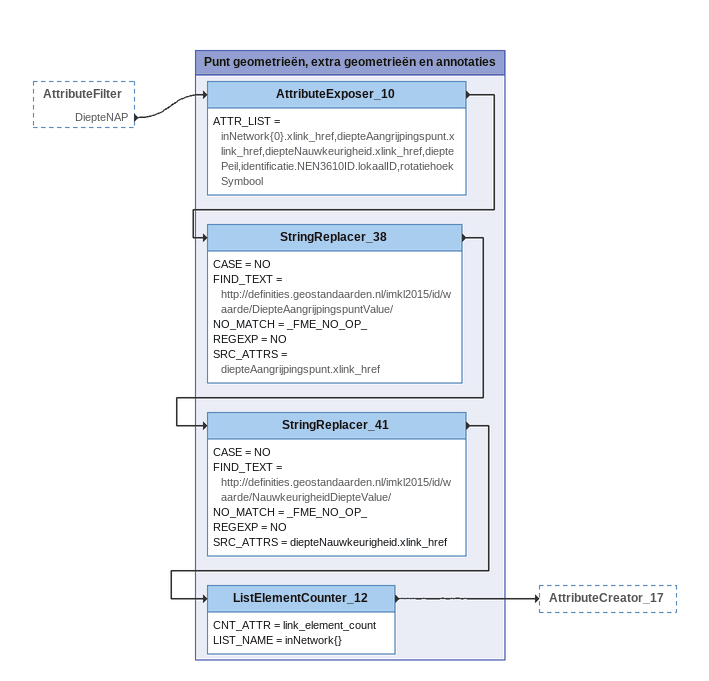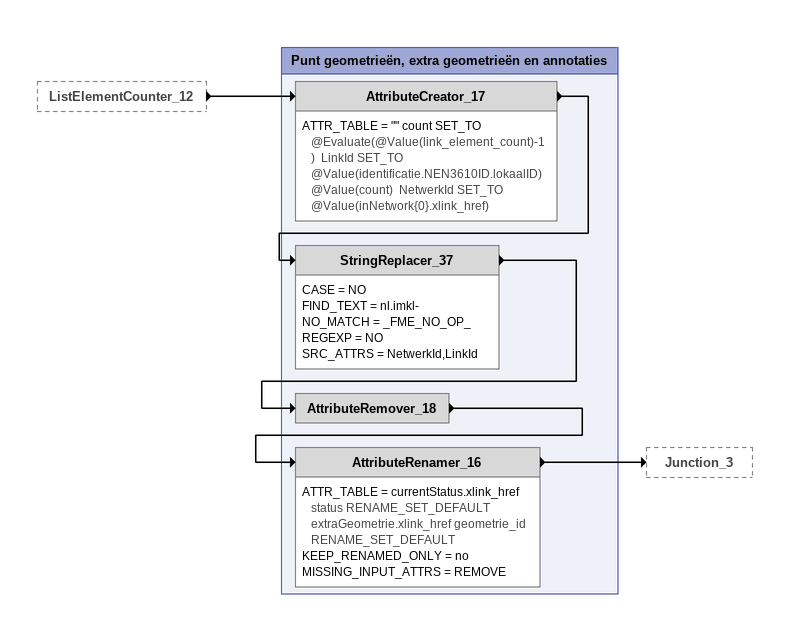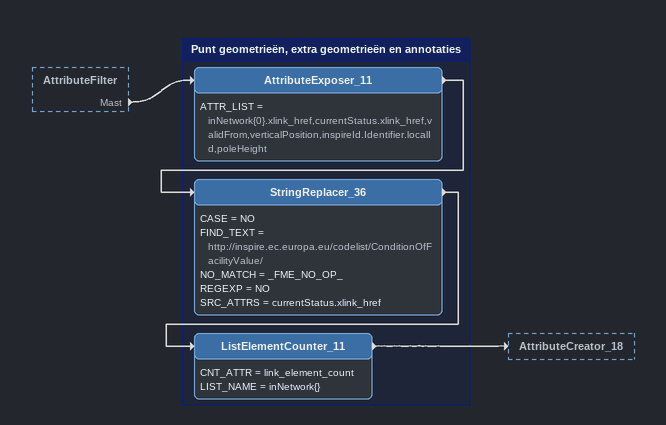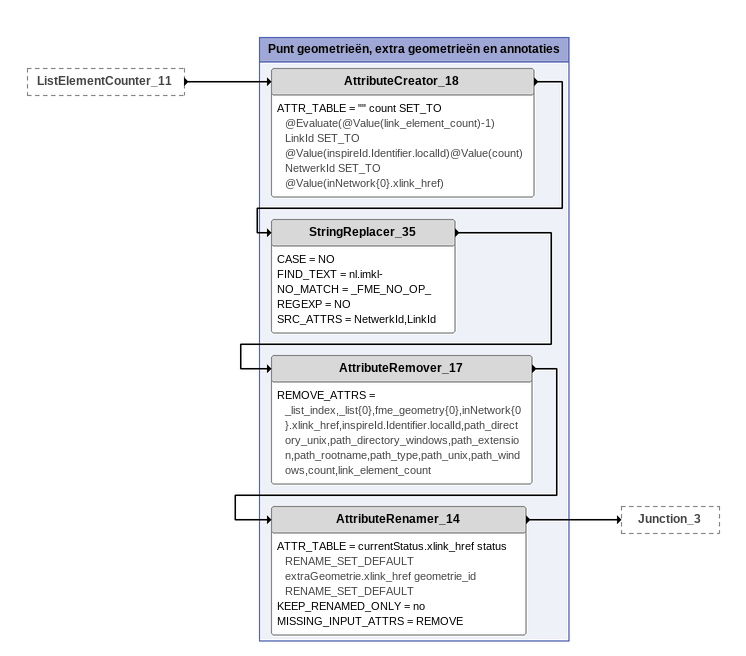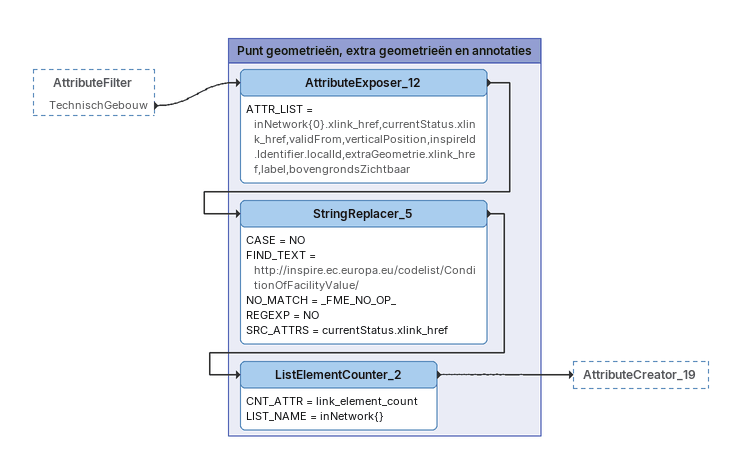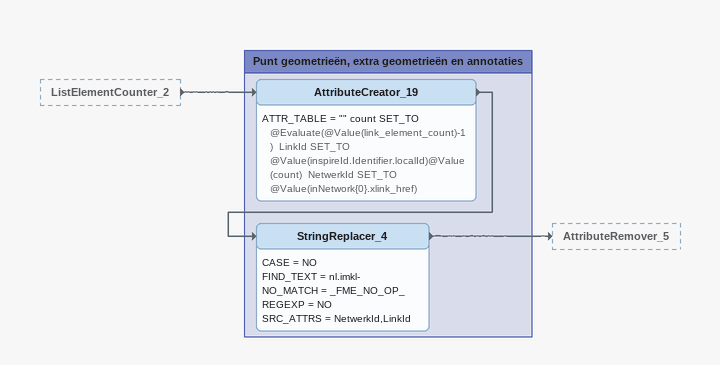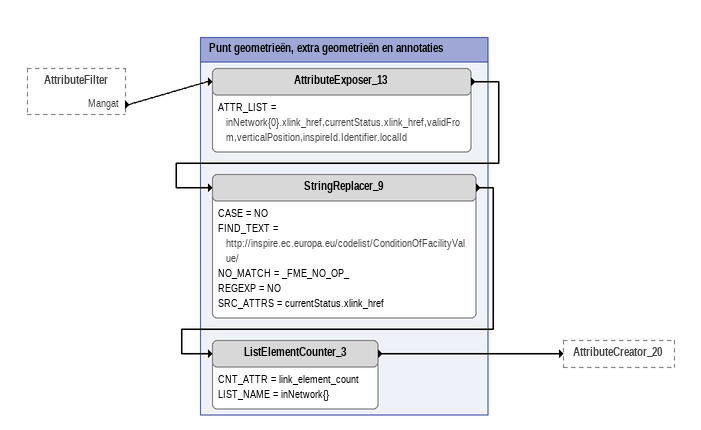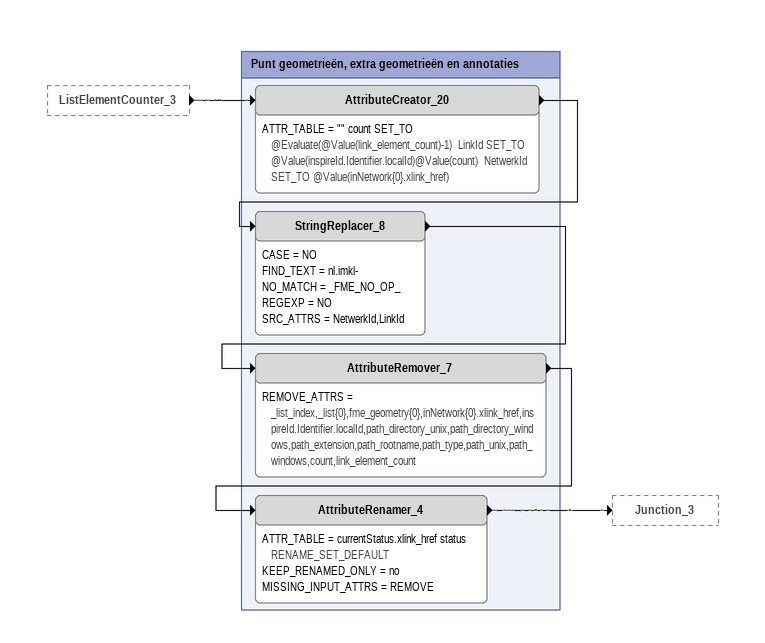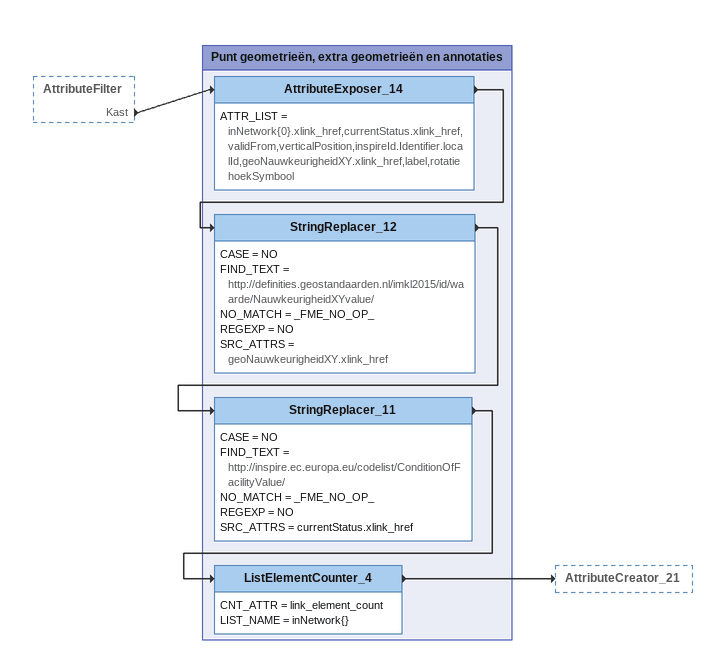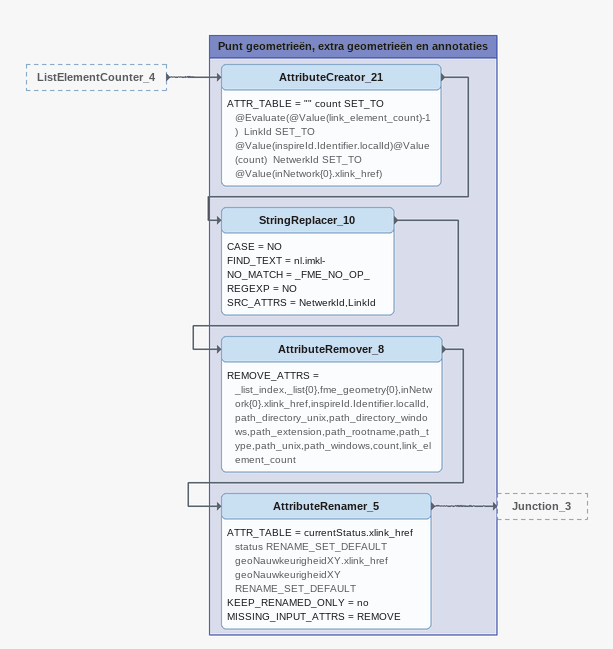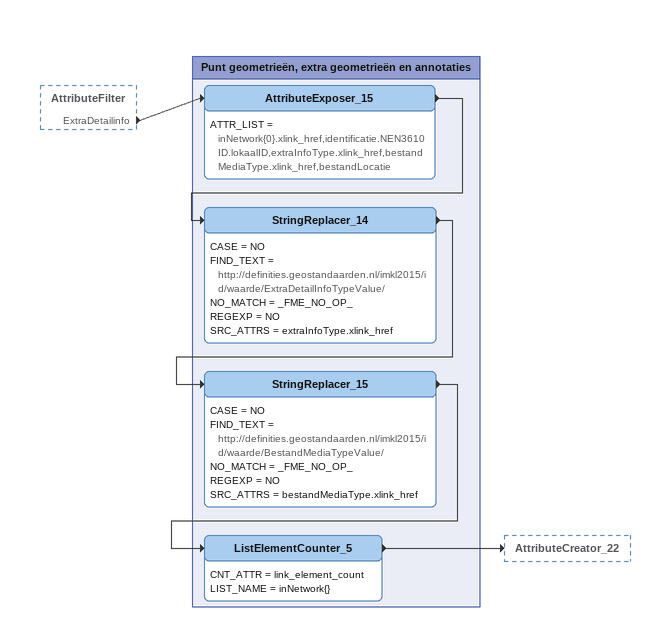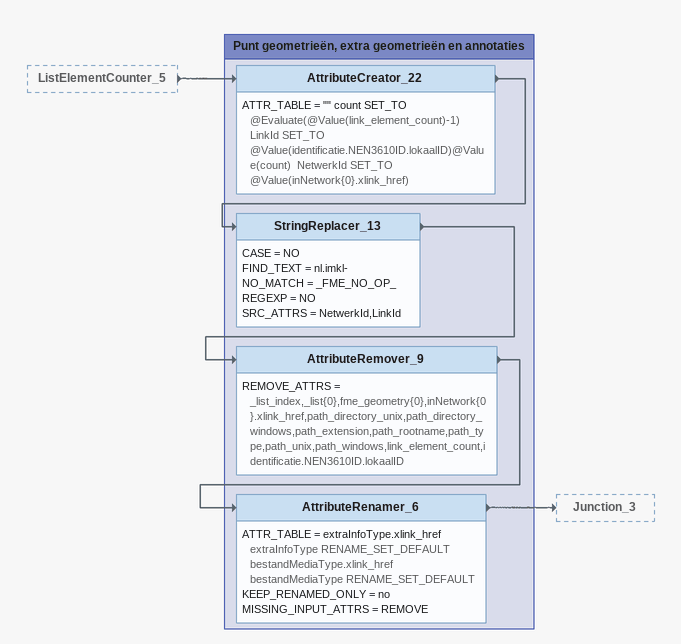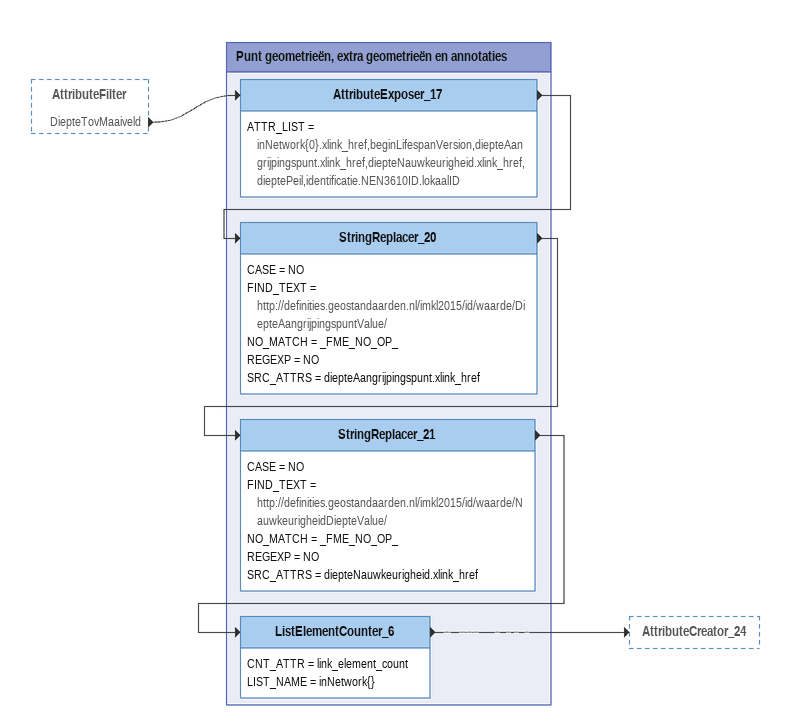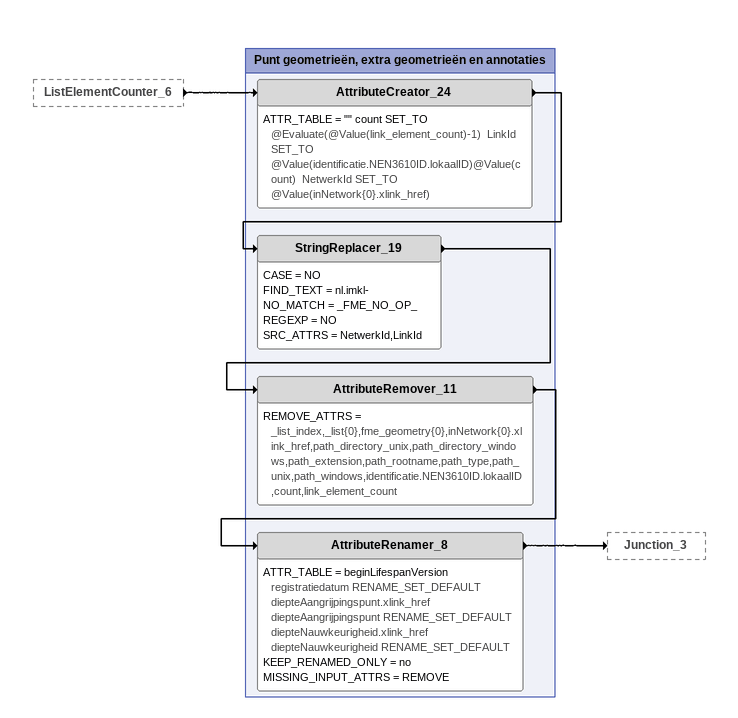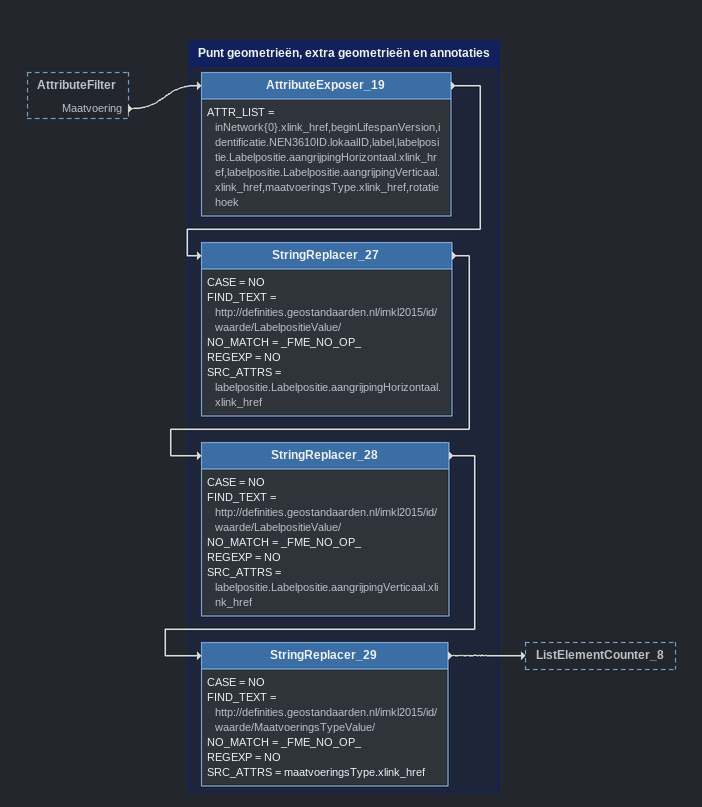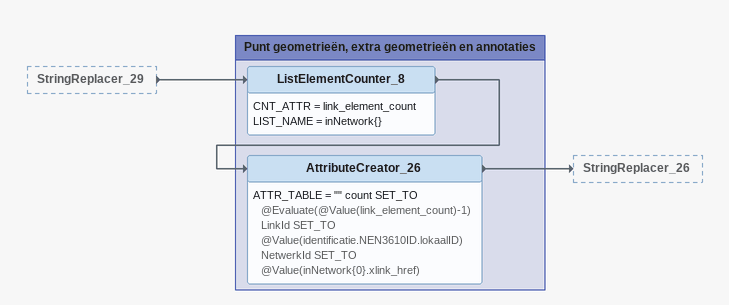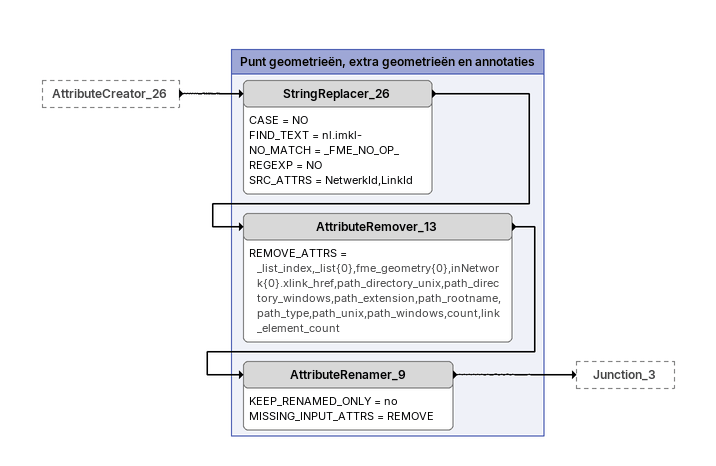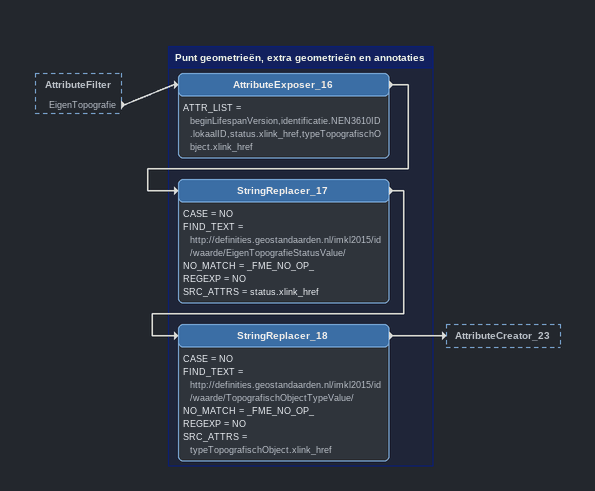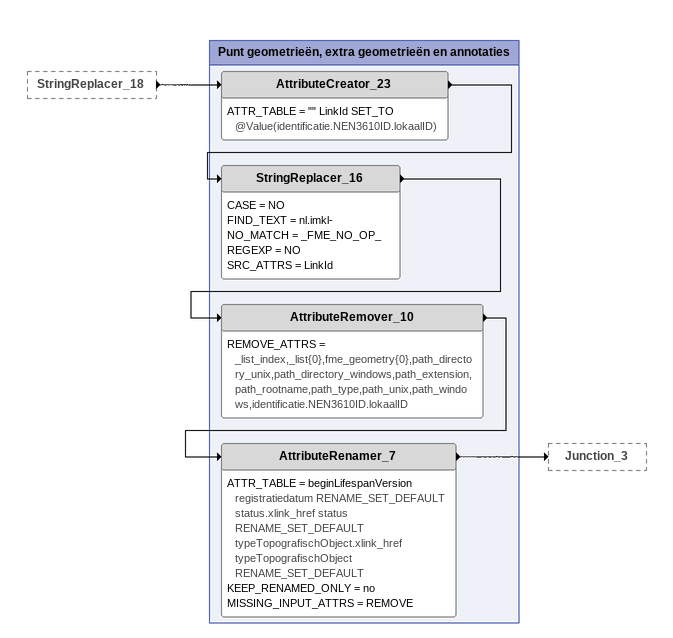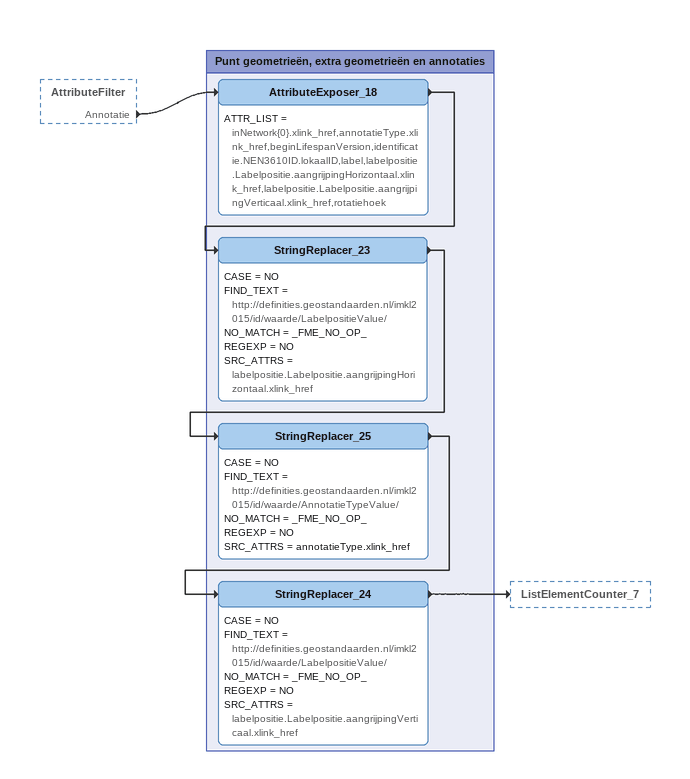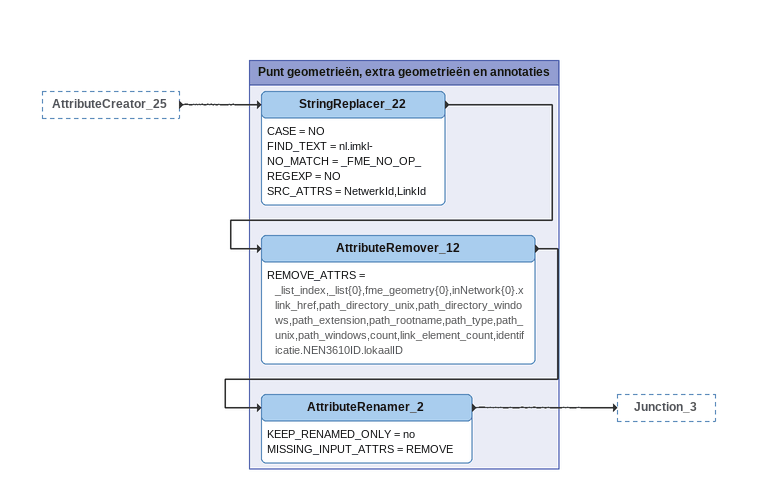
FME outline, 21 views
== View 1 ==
AttributeFilter [outside]
    DiepteNAP -> AttributeExposer_10

Bookmark: Punt geometrieën, extra geometrieën en annotaties
AttributeExposer_10
    ATTR_LIST = inNetwork{0}.xlink_href,diepteAangrijpingspunt.xlink_href,diepteNauwkeurigheid.xlink_href,dieptePeil,identificatie.NEN3610ID.lokaalID,rotatiehoekSymbool
    -> StringReplacer_38
StringReplacer_38
    CASE = NO
    FIND_TEXT = http://definities.geostandaarden.nl/imkl2015/id/waarde/DiepteAangrijpingspuntValue/
    NO_MATCH = _FME_NO_OP_
    REGEXP = NO
    SRC_ATTRS = diepteAangrijpingspunt.xlink_href
    -> StringReplacer_41
StringReplacer_41
    CASE = NO
    FIND_TEXT = http://definities.geostandaarden.nl/imkl2015/id/waarde/NauwkeurigheidDiepteValue/
    NO_MATCH = _FME_NO_OP_
    REGEXP = NO
    SRC_ATTRS = diepteNauwkeurigheid.xlink_href
    -> ListElementCounter_12
ListElementCounter_12
    CNT_ATTR = link_element_count
    LIST_NAME = inNetwork{}
    -> AttributeCreator_17

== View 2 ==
ListElementCounter_12 [outside]
    -> AttributeCreator_17

Bookmark: Punt geometrieën, extra geometrieën en annotaties
AttributeCreator_17
    ATTR_TABLE = "" count SET_TO @Evaluate(@Value(link_element_count)-1)  LinkId SET_TO @Value(identificatie.NEN3610ID.lokaalID)@Value(count)  NetwerkId SET_TO @Value(inNetwork{0}.xlink_href)
    -> StringReplacer_37
StringReplacer_37
    CASE = NO
    FIND_TEXT = nl.imkl-
    NO_MATCH = _FME_NO_OP_
    REGEXP = NO
    SRC_ATTRS = NetwerkId,LinkId
    -> AttributeRemover_18
AttributeRemover_18
    -> AttributeRenamer_16
AttributeRenamer_16
    ATTR_TABLE = currentStatus.xlink_href status RENAME_SET_DEFAULT  extraGeometrie.xlink_href geometrie_id RENAME_SET_DEFAULT
    KEEP_RENAMED_ONLY = no
    MISSING_INPUT_ATTRS = REMOVE
    -> Junction_3

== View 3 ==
AttributeFilter [outside]
    Mast -> AttributeExposer_11

Bookmark: Punt geometrieën, extra geometrieën en annotaties
AttributeExposer_11
    ATTR_LIST = inNetwork{0}.xlink_href,currentStatus.xlink_href,validFrom,verticalPosition,inspireId.Identifier.localId,poleHeight
    -> StringReplacer_36
StringReplacer_36
    CASE = NO
    FIND_TEXT = http://inspire.ec.europa.eu/codelist/ConditionOfFacilityValue/
    NO_MATCH = _FME_NO_OP_
    REGEXP = NO
    SRC_ATTRS = currentStatus.xlink_href
    -> ListElementCounter_11
ListElementCounter_11
    CNT_ATTR = link_element_count
    LIST_NAME = inNetwork{}
    -> AttributeCreator_18

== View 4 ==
ListElementCounter_11 [outside]
    -> AttributeCreator_18

Bookmark: Punt geometrieën, extra geometrieën en annotaties
AttributeCreator_18
    ATTR_TABLE = "" count SET_TO @Evaluate(@Value(link_element_count)-1)  LinkId SET_TO @Value(inspireId.Identifier.localId)@Value(count)  NetwerkId SET_TO @Value(inNetwork{0}.xlink_href)
    -> StringReplacer_35
StringReplacer_35
    CASE = NO
    FIND_TEXT = nl.imkl-
    NO_MATCH = _FME_NO_OP_
    REGEXP = NO
    SRC_ATTRS = NetwerkId,LinkId
    -> AttributeRemover_17
AttributeRemover_17
    REMOVE_ATTRS = _list_index,_list{0},fme_geometry{0},inNetwork{0}.xlink_href,inspireId.Identifier.localId,path_directory_unix,path_directory_windows,path_extension,path_rootname,path_type,path_unix,path_windows,count,link_element_count
    -> AttributeRenamer_14
AttributeRenamer_14
    ATTR_TABLE = currentStatus.xlink_href status RENAME_SET_DEFAULT  extraGeometrie.xlink_href geometrie_id RENAME_SET_DEFAULT
    KEEP_RENAMED_ONLY = no
    MISSING_INPUT_ATTRS = REMOVE
    -> Junction_3

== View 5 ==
AttributeFilter [outside]
    TechnischGebouw -> AttributeExposer_12

Bookmark: Punt geometrieën, extra geometrieën en annotaties
AttributeExposer_12
    ATTR_LIST = inNetwork{0}.xlink_href,currentStatus.xlink_href,validFrom,verticalPosition,inspireId.Identifier.localId,extraGeometrie.xlink_href,label,bovengrondsZichtbaar
    -> StringReplacer_5
StringReplacer_5
    CASE = NO
    FIND_TEXT = http://inspire.ec.europa.eu/codelist/ConditionOfFacilityValue/
    NO_MATCH = _FME_NO_OP_
    REGEXP = NO
    SRC_ATTRS = currentStatus.xlink_href
    -> ListElementCounter_2
ListElementCounter_2
    CNT_ATTR = link_element_count
    LIST_NAME = inNetwork{}
    -> AttributeCreator_19

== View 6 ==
ListElementCounter_2 [outside]
    -> AttributeCreator_19

Bookmark: Punt geometrieën, extra geometrieën en annotaties
AttributeCreator_19
    ATTR_TABLE = "" count SET_TO @Evaluate(@Value(link_element_count)-1)  LinkId SET_TO @Value(inspireId.Identifier.localId)@Value(count)  NetwerkId SET_TO @Value(inNetwork{0}.xlink_href)
    -> StringReplacer_4
StringReplacer_4
    CASE = NO
    FIND_TEXT = nl.imkl-
    NO_MATCH = _FME_NO_OP_
    REGEXP = NO
    SRC_ATTRS = NetwerkId,LinkId
    -> AttributeRemover_5

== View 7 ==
AttributeFilter [outside]
    Mangat -> AttributeExposer_13

Bookmark: Punt geometrieën, extra geometrieën en annotaties
AttributeExposer_13
    ATTR_LIST = inNetwork{0}.xlink_href,currentStatus.xlink_href,validFrom,verticalPosition,inspireId.Identifier.localId
    -> StringReplacer_9
StringReplacer_9
    CASE = NO
    FIND_TEXT = http://inspire.ec.europa.eu/codelist/ConditionOfFacilityValue/
    NO_MATCH = _FME_NO_OP_
    REGEXP = NO
    SRC_ATTRS = currentStatus.xlink_href
    -> ListElementCounter_3
ListElementCounter_3
    CNT_ATTR = link_element_count
    LIST_NAME = inNetwork{}
    -> AttributeCreator_20

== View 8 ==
ListElementCounter_3 [outside]
    -> AttributeCreator_20

Bookmark: Punt geometrieën, extra geometrieën en annotaties
AttributeCreator_20
    ATTR_TABLE = "" count SET_TO @Evaluate(@Value(link_element_count)-1)  LinkId SET_TO @Value(inspireId.Identifier.localId)@Value(count)  NetwerkId SET_TO @Value(inNetwork{0}.xlink_href)
    -> StringReplacer_8
StringReplacer_8
    CASE = NO
    FIND_TEXT = nl.imkl-
    NO_MATCH = _FME_NO_OP_
    REGEXP = NO
    SRC_ATTRS = NetwerkId,LinkId
    -> AttributeRemover_7
AttributeRemover_7
    REMOVE_ATTRS = _list_index,_list{0},fme_geometry{0},inNetwork{0}.xlink_href,inspireId.Identifier.localId,path_directory_unix,path_directory_windows,path_extension,path_rootname,path_type,path_unix,path_windows,count,link_element_count
    -> AttributeRenamer_4
AttributeRenamer_4
    ATTR_TABLE = currentStatus.xlink_href status RENAME_SET_DEFAULT
    KEEP_RENAMED_ONLY = no
    MISSING_INPUT_ATTRS = REMOVE
    -> Junction_3

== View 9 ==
AttributeFilter [outside]
    Kast -> AttributeExposer_14

Bookmark: Punt geometrieën, extra geometrieën en annotaties
AttributeExposer_14
    ATTR_LIST = inNetwork{0}.xlink_href,currentStatus.xlink_href,validFrom,verticalPosition,inspireId.Identifier.localId,geoNauwkeurigheidXY.xlink_href,label,rotatiehoekSymbool
    -> StringReplacer_12
StringReplacer_12
    CASE = NO
    FIND_TEXT = http://definities.geostandaarden.nl/imkl2015/id/waarde/NauwkeurigheidXYvalue/
    NO_MATCH = _FME_NO_OP_
    REGEXP = NO
    SRC_ATTRS = geoNauwkeurigheidXY.xlink_href
    -> StringReplacer_11
StringReplacer_11
    CASE = NO
    FIND_TEXT = http://inspire.ec.europa.eu/codelist/ConditionOfFacilityValue/
    NO_MATCH = _FME_NO_OP_
    REGEXP = NO
    SRC_ATTRS = currentStatus.xlink_href
    -> ListElementCounter_4
ListElementCounter_4
    CNT_ATTR = link_element_count
    LIST_NAME = inNetwork{}
    -> AttributeCreator_21

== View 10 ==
ListElementCounter_4 [outside]
    -> AttributeCreator_21

Bookmark: Punt geometrieën, extra geometrieën en annotaties
AttributeCreator_21
    ATTR_TABLE = "" count SET_TO @Evaluate(@Value(link_element_count)-1)  LinkId SET_TO @Value(inspireId.Identifier.localId)@Value(count)  NetwerkId SET_TO @Value(inNetwork{0}.xlink_href)
    -> StringReplacer_10
StringReplacer_10
    CASE = NO
    FIND_TEXT = nl.imkl-
    NO_MATCH = _FME_NO_OP_
    REGEXP = NO
    SRC_ATTRS = NetwerkId,LinkId
    -> AttributeRemover_8
AttributeRemover_8
    REMOVE_ATTRS = _list_index,_list{0},fme_geometry{0},inNetwork{0}.xlink_href,inspireId.Identifier.localId,path_directory_unix,path_directory_windows,path_extension,path_rootname,path_type,path_unix,path_windows,count,link_element_count
    -> AttributeRenamer_5
AttributeRenamer_5
    ATTR_TABLE = currentStatus.xlink_href status RENAME_SET_DEFAULT  geoNauwkeurigheidXY.xlink_href geoNauwkeurigheidXY RENAME_SET_DEFAULT
    KEEP_RENAMED_ONLY = no
    MISSING_INPUT_ATTRS = REMOVE
    -> Junction_3

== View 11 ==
AttributeFilter [outside]
    ExtraDetailinfo -> AttributeExposer_15

Bookmark: Punt geometrieën, extra geometrieën en annotaties
AttributeExposer_15
    ATTR_LIST = inNetwork{0}.xlink_href,identificatie.NEN3610ID.lokaalID,extraInfoType.xlink_href,bestandMediaType.xlink_href,bestandLocatie
    -> StringReplacer_14
StringReplacer_14
    CASE = NO
    FIND_TEXT = http://definities.geostandaarden.nl/imkl2015/id/waarde/ExtraDetailInfoTypeValue/
    NO_MATCH = _FME_NO_OP_
    REGEXP = NO
    SRC_ATTRS = extraInfoType.xlink_href
    -> StringReplacer_15
StringReplacer_15
    CASE = NO
    FIND_TEXT = http://definities.geostandaarden.nl/imkl2015/id/waarde/BestandMediaTypeValue/
    NO_MATCH = _FME_NO_OP_
    REGEXP = NO
    SRC_ATTRS = bestandMediaType.xlink_href
    -> ListElementCounter_5
ListElementCounter_5
    CNT_ATTR = link_element_count
    LIST_NAME = inNetwork{}
    -> AttributeCreator_22

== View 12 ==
ListElementCounter_5 [outside]
    -> AttributeCreator_22

Bookmark: Punt geometrieën, extra geometrieën en annotaties
AttributeCreator_22
    ATTR_TABLE = "" count SET_TO @Evaluate(@Value(link_element_count)-1)  LinkId SET_TO @Value(identificatie.NEN3610ID.lokaalID)@Value(count)  NetwerkId SET_TO @Value(inNetwork{0}.xlink_href)
    -> StringReplacer_13
StringReplacer_13
    CASE = NO
    FIND_TEXT = nl.imkl-
    NO_MATCH = _FME_NO_OP_
    REGEXP = NO
    SRC_ATTRS = NetwerkId,LinkId
    -> AttributeRemover_9
AttributeRemover_9
    REMOVE_ATTRS = _list_index,_list{0},fme_geometry{0},inNetwork{0}.xlink_href,path_directory_unix,path_directory_windows,path_extension,path_rootname,path_type,path_unix,path_windows,link_element_count,identificatie.NEN3610ID.lokaalID
    -> AttributeRenamer_6
AttributeRenamer_6
    ATTR_TABLE = extraInfoType.xlink_href extraInfoType RENAME_SET_DEFAULT  bestandMediaType.xlink_href bestandMediaType RENAME_SET_DEFAULT
    KEEP_RENAMED_ONLY = no
    MISSING_INPUT_ATTRS = REMOVE
    -> Junction_3

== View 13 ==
AttributeFilter [outside]
    DiepteTovMaaiveld -> AttributeExposer_17

Bookmark: Punt geometrieën, extra geometrieën en annotaties
AttributeExposer_17
    ATTR_LIST = inNetwork{0}.xlink_href,beginLifespanVersion,diepteAangrijpingspunt.xlink_href,diepteNauwkeurigheid.xlink_href,dieptePeil,identificatie.NEN3610ID.lokaalID
    -> StringReplacer_20
StringReplacer_20
    CASE = NO
    FIND_TEXT = http://definities.geostandaarden.nl/imkl2015/id/waarde/DiepteAangrijpingspuntValue/
    NO_MATCH = _FME_NO_OP_
    REGEXP = NO
    SRC_ATTRS = diepteAangrijpingspunt.xlink_href
    -> StringReplacer_21
StringReplacer_21
    CASE = NO
    FIND_TEXT = http://definities.geostandaarden.nl/imkl2015/id/waarde/NauwkeurigheidDiepteValue/
    NO_MATCH = _FME_NO_OP_
    REGEXP = NO
    SRC_ATTRS = diepteNauwkeurigheid.xlink_href
    -> ListElementCounter_6
ListElementCounter_6
    CNT_ATTR = link_element_count
    LIST_NAME = inNetwork{}
    -> AttributeCreator_24

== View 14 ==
ListElementCounter_6 [outside]
    -> AttributeCreator_24

Bookmark: Punt geometrieën, extra geometrieën en annotaties
AttributeCreator_24
    ATTR_TABLE = "" count SET_TO @Evaluate(@Value(link_element_count)-1)  LinkId SET_TO @Value(identificatie.NEN3610ID.lokaalID)@Value(count)  NetwerkId SET_TO @Value(inNetwork{0}.xlink_href)
    -> StringReplacer_19
StringReplacer_19
    CASE = NO
    FIND_TEXT = nl.imkl-
    NO_MATCH = _FME_NO_OP_
    REGEXP = NO
    SRC_ATTRS = NetwerkId,LinkId
    -> AttributeRemover_11
AttributeRemover_11
    REMOVE_ATTRS = _list_index,_list{0},fme_geometry{0},inNetwork{0}.xlink_href,path_directory_unix,path_directory_windows,path_extension,path_rootname,path_type,path_unix,path_windows,identificatie.NEN3610ID.lokaalID,count,link_element_count
    -> AttributeRenamer_8
AttributeRenamer_8
    ATTR_TABLE = beginLifespanVersion registratiedatum RENAME_SET_DEFAULT  diepteAangrijpingspunt.xlink_href diepteAangrijpingspunt RENAME_SET_DEFAULT  diepteNauwkeurigheid.xlink_href diepteNauwkeurigheid RENAME_SET_DEFAULT
    KEEP_RENAMED_ONLY = no
    MISSING_INPUT_ATTRS = REMOVE
    -> Junction_3

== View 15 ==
AttributeFilter [outside]
    Maatvoering -> AttributeExposer_19

Bookmark: Punt geometrieën, extra geometrieën en annotaties
AttributeExposer_19
    ATTR_LIST = inNetwork{0}.xlink_href,beginLifespanVersion,identificatie.NEN3610ID.lokaalID,label,labelpositie.Labelpositie.aangrijpingHorizontaal.xlink_href,labelpositie.Labelpositie.aangrijpingVerticaal.xlink_href,maatvoeringsType.xlink_href,rotatiehoek
    -> StringReplacer_27
StringReplacer_27
    CASE = NO
    FIND_TEXT = http://definities.geostandaarden.nl/imkl2015/id/waarde/LabelpositieValue/
    NO_MATCH = _FME_NO_OP_
    REGEXP = NO
    SRC_ATTRS = labelpositie.Labelpositie.aangrijpingHorizontaal.xlink_href
    -> StringReplacer_28
StringReplacer_28
    CASE = NO
    FIND_TEXT = http://definities.geostandaarden.nl/imkl2015/id/waarde/LabelpositieValue/
    NO_MATCH = _FME_NO_OP_
    REGEXP = NO
    SRC_ATTRS = labelpositie.Labelpositie.aangrijpingVerticaal.xlink_href
    -> StringReplacer_29
StringReplacer_29
    CASE = NO
    FIND_TEXT = http://definities.geostandaarden.nl/imkl2015/id/waarde/MaatvoeringsTypeValue/
    NO_MATCH = _FME_NO_OP_
    REGEXP = NO
    SRC_ATTRS = maatvoeringsType.xlink_href
    -> ListElementCounter_8

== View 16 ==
StringReplacer_29 [outside]
    -> ListElementCounter_8

Bookmark: Punt geometrieën, extra geometrieën en annotaties
ListElementCounter_8
    CNT_ATTR = link_element_count
    LIST_NAME = inNetwork{}
    -> AttributeCreator_26
AttributeCreator_26
    ATTR_TABLE = "" count SET_TO @Evaluate(@Value(link_element_count)-1)  LinkId SET_TO @Value(identificatie.NEN3610ID.lokaalID)  NetwerkId SET_TO @Value(inNetwork{0}.xlink_href)
    -> StringReplacer_26

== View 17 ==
AttributeCreator_26 [outside]
    -> StringReplacer_26

Bookmark: Punt geometrieën, extra geometrieën en annotaties
StringReplacer_26
    CASE = NO
    FIND_TEXT = nl.imkl-
    NO_MATCH = _FME_NO_OP_
    REGEXP = NO
    SRC_ATTRS = NetwerkId,LinkId
    -> AttributeRemover_13
AttributeRemover_13
    REMOVE_ATTRS = _list_index,_list{0},fme_geometry{0},inNetwork{0}.xlink_href,path_directory_unix,path_directory_windows,path_extension,path_rootname,path_type,path_unix,path_windows,count,link_element_count
    -> AttributeRenamer_9
AttributeRenamer_9
    KEEP_RENAMED_ONLY = no
    MISSING_INPUT_ATTRS = REMOVE
    -> Junction_3

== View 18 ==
AttributeFilter [outside]
    EigenTopografie -> AttributeExposer_16

Bookmark: Punt geometrieën, extra geometrieën en annotaties
AttributeExposer_16
    ATTR_LIST = beginLifespanVersion,identificatie.NEN3610ID.lokaalID,status.xlink_href,typeTopografischObject.xlink_href
    -> StringReplacer_17
StringReplacer_17
    CASE = NO
    FIND_TEXT = http://definities.geostandaarden.nl/imkl2015/id/waarde/EigenTopografieStatusValue/
    NO_MATCH = _FME_NO_OP_
    REGEXP = NO
    SRC_ATTRS = status.xlink_href
    -> StringReplacer_18
StringReplacer_18
    CASE = NO
    FIND_TEXT = http://definities.geostandaarden.nl/imkl2015/id/waarde/TopografischObjectTypeValue/
    NO_MATCH = _FME_NO_OP_
    REGEXP = NO
    SRC_ATTRS = typeTopografischObject.xlink_href
    -> AttributeCreator_23

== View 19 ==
StringReplacer_18 [outside]
    -> AttributeCreator_23

Bookmark: Punt geometrieën, extra geometrieën en annotaties
AttributeCreator_23
    ATTR_TABLE = "" LinkId SET_TO @Value(identificatie.NEN3610ID.lokaalID)
    -> StringReplacer_16
StringReplacer_16
    CASE = NO
    FIND_TEXT = nl.imkl-
    NO_MATCH = _FME_NO_OP_
    REGEXP = NO
    SRC_ATTRS = LinkId
    -> AttributeRemover_10
AttributeRemover_10
    REMOVE_ATTRS = _list_index,_list{0},fme_geometry{0},path_directory_unix,path_directory_windows,path_extension,path_rootname,path_type,path_unix,path_windows,identificatie.NEN3610ID.lokaalID
    -> AttributeRenamer_7
AttributeRenamer_7
    ATTR_TABLE = beginLifespanVersion registratiedatum RENAME_SET_DEFAULT  status.xlink_href status RENAME_SET_DEFAULT  typeTopografischObject.xlink_href typeTopografischObject RENAME_SET_DEFAULT
    KEEP_RENAMED_ONLY = no
    MISSING_INPUT_ATTRS = REMOVE
    -> Junction_3

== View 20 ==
AttributeFilter [outside]
    Annotatie -> AttributeExposer_18

Bookmark: Punt geometrieën, extra geometrieën en annotaties
AttributeExposer_18
    ATTR_LIST = inNetwork{0}.xlink_href,annotatieType.xlink_href,beginLifespanVersion,identificatie.NEN3610ID.lokaalID,label,labelpositie.Labelpositie.aangrijpingHorizontaal.xlink_href,labelpositie.Labelpositie.aangrijpingVerticaal.xlink_href,rotatiehoek
    -> StringReplacer_23
StringReplacer_23
    CASE = NO
    FIND_TEXT = http://definities.geostandaarden.nl/imkl2015/id/waarde/LabelpositieValue/
    NO_MATCH = _FME_NO_OP_
    REGEXP = NO
    SRC_ATTRS = labelpositie.Labelpositie.aangrijpingHorizontaal.xlink_href
    -> StringReplacer_25
StringReplacer_25
    CASE = NO
    FIND_TEXT = http://definities.geostandaarden.nl/imkl2015/id/waarde/AnnotatieTypeValue/
    NO_MATCH = _FME_NO_OP_
    REGEXP = NO
    SRC_ATTRS = annotatieType.xlink_href
    -> StringReplacer_24
StringReplacer_24
    CASE = NO
    FIND_TEXT = http://definities.geostandaarden.nl/imkl2015/id/waarde/LabelpositieValue/
    NO_MATCH = _FME_NO_OP_
    REGEXP = NO
    SRC_ATTRS = labelpositie.Labelpositie.aangrijpingVerticaal.xlink_href
    -> ListElementCounter_7

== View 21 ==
AttributeCreator_25 [outside]
    -> StringReplacer_22

Bookmark: Punt geometrieën, extra geometrieën en annotaties
StringReplacer_22
    CASE = NO
    FIND_TEXT = nl.imkl-
    NO_MATCH = _FME_NO_OP_
    REGEXP = NO
    SRC_ATTRS = NetwerkId,LinkId
    -> AttributeRemover_12
AttributeRemover_12
    REMOVE_ATTRS = _list_index,_list{0},fme_geometry{0},inNetwork{0}.xlink_href,path_directory_unix,path_directory_windows,path_extension,path_rootname,path_type,path_unix,path_windows,count,link_element_count,identificatie.NEN3610ID.lokaalID
    -> AttributeRenamer_2
AttributeRenamer_2
    KEEP_RENAMED_ONLY = no
    MISSING_INPUT_ATTRS = REMOVE
    -> Junction_3
